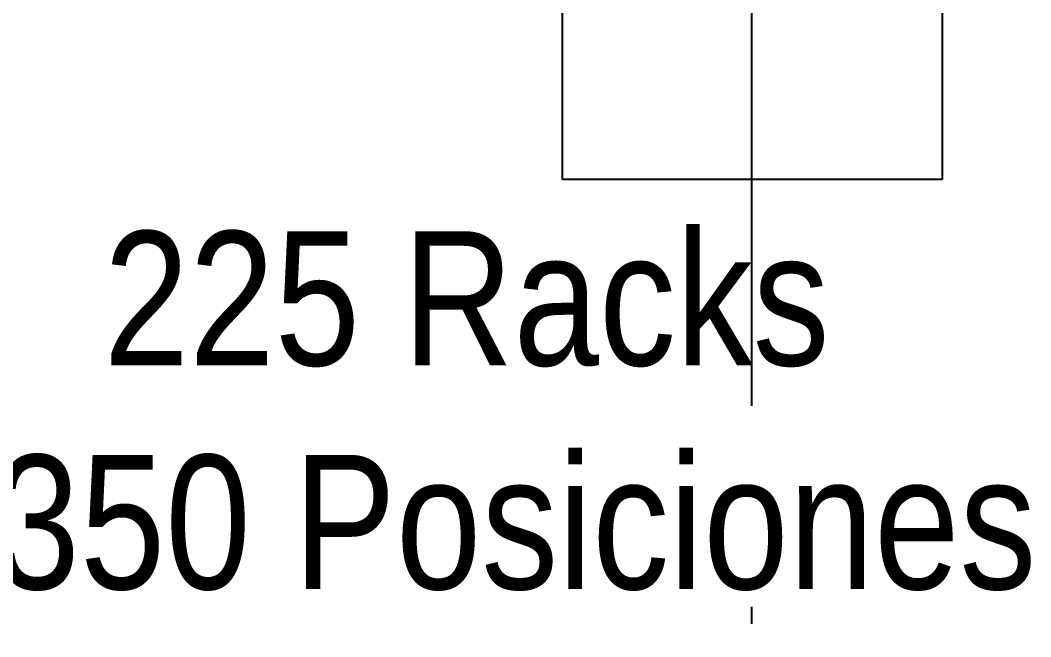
# Model space of a CAD drawing. Header units: metres. Extents: x 0 to 8715937, y -236336 to 216.
# Drawn here: x 142.28 to 148.31, y 69.4 to 73.08 of the extents above; entities that cross this region are included whole.
import ezdxf

# ---------------------------------------------------------------- set-up
doc = ezdxf.new("R2010")
doc.units = ezdxf.units.M
doc.header["$MEASUREMENT"] = 0
doc.linetypes.add('ACAD_ISO10W100', pattern=[18, 12, -3, 0, -3])
for name, color, linetype in [('0-BLOCK-EQUIPAMIENTO', 7, 'Continuous'), ('0-BLOCK-ESTRUCTURA', 7, 'Continuous'), ('EJES', 251, 'ACAD_ISO10W100'), ('INSTALACIONES', 165, 'Continuous'), ('TEXTO', 7, 'Continuous')]:
    doc.layers.add(name, color=color, linetype=linetype)
doc.styles.add('AR', font='arial.ttf')

# ---------------------------------------------------------------- blocks, each defined once
blk = doc.blocks.new('DPM-ESTRUCTURA')
at = {"layer": 'EJES', "ltscale": 0.4}
blk.add_line((58.9278, 41.5801), (58.9278, 112.3301), dxfattribs=at)
blk = doc.blocks.new('DPM-EQUIPAMIENTO')
at = {"layer": 'INSTALACIONES', "ltscale": 0.1}
for p, q in [((57.7976, 72.1293), (57.7976, 73.1293)), ((60.064, 73.1293), (60.064, 72.1293)), ((60.064, 72.1293), (57.7976, 72.1293))]:
    blk.add_line(p, q, dxfattribs=at)

msp = doc.modelspace()

# ---------------------------------------------------------------- block references
at = {"layer": '0-BLOCK-EQUIPAMIENTO'}
msp.add_blockref('DPM-EQUIPAMIENTO', (87.72, 0), dxfattribs=at)
at = {"layer": '0-BLOCK-ESTRUCTURA', "ltscale": 0.1}
msp.add_blockref('DPM-ESTRUCTURA', (87.72, 0), dxfattribs=at)

# ---------------------------------------------------------------- texts
at = {"layer": 'TEXTO', "ltscale": 0.1, "insert": (140.6076, 71.8211), "char_height": 0.800392, "attachment_point": 1, "style": 'AR'}
msp.add_mtext_dynamic_manual_height_columns('\\pi2.1724;{\\fArial Narrow|b0|i0|c0|p34;225 Racks\\P\\pi1.0103;1350 Posiciones}', width=8.615855, gutter_width=12.5, heights=[0], dxfattribs=at)

doc.saveas('drawing.dxf')
